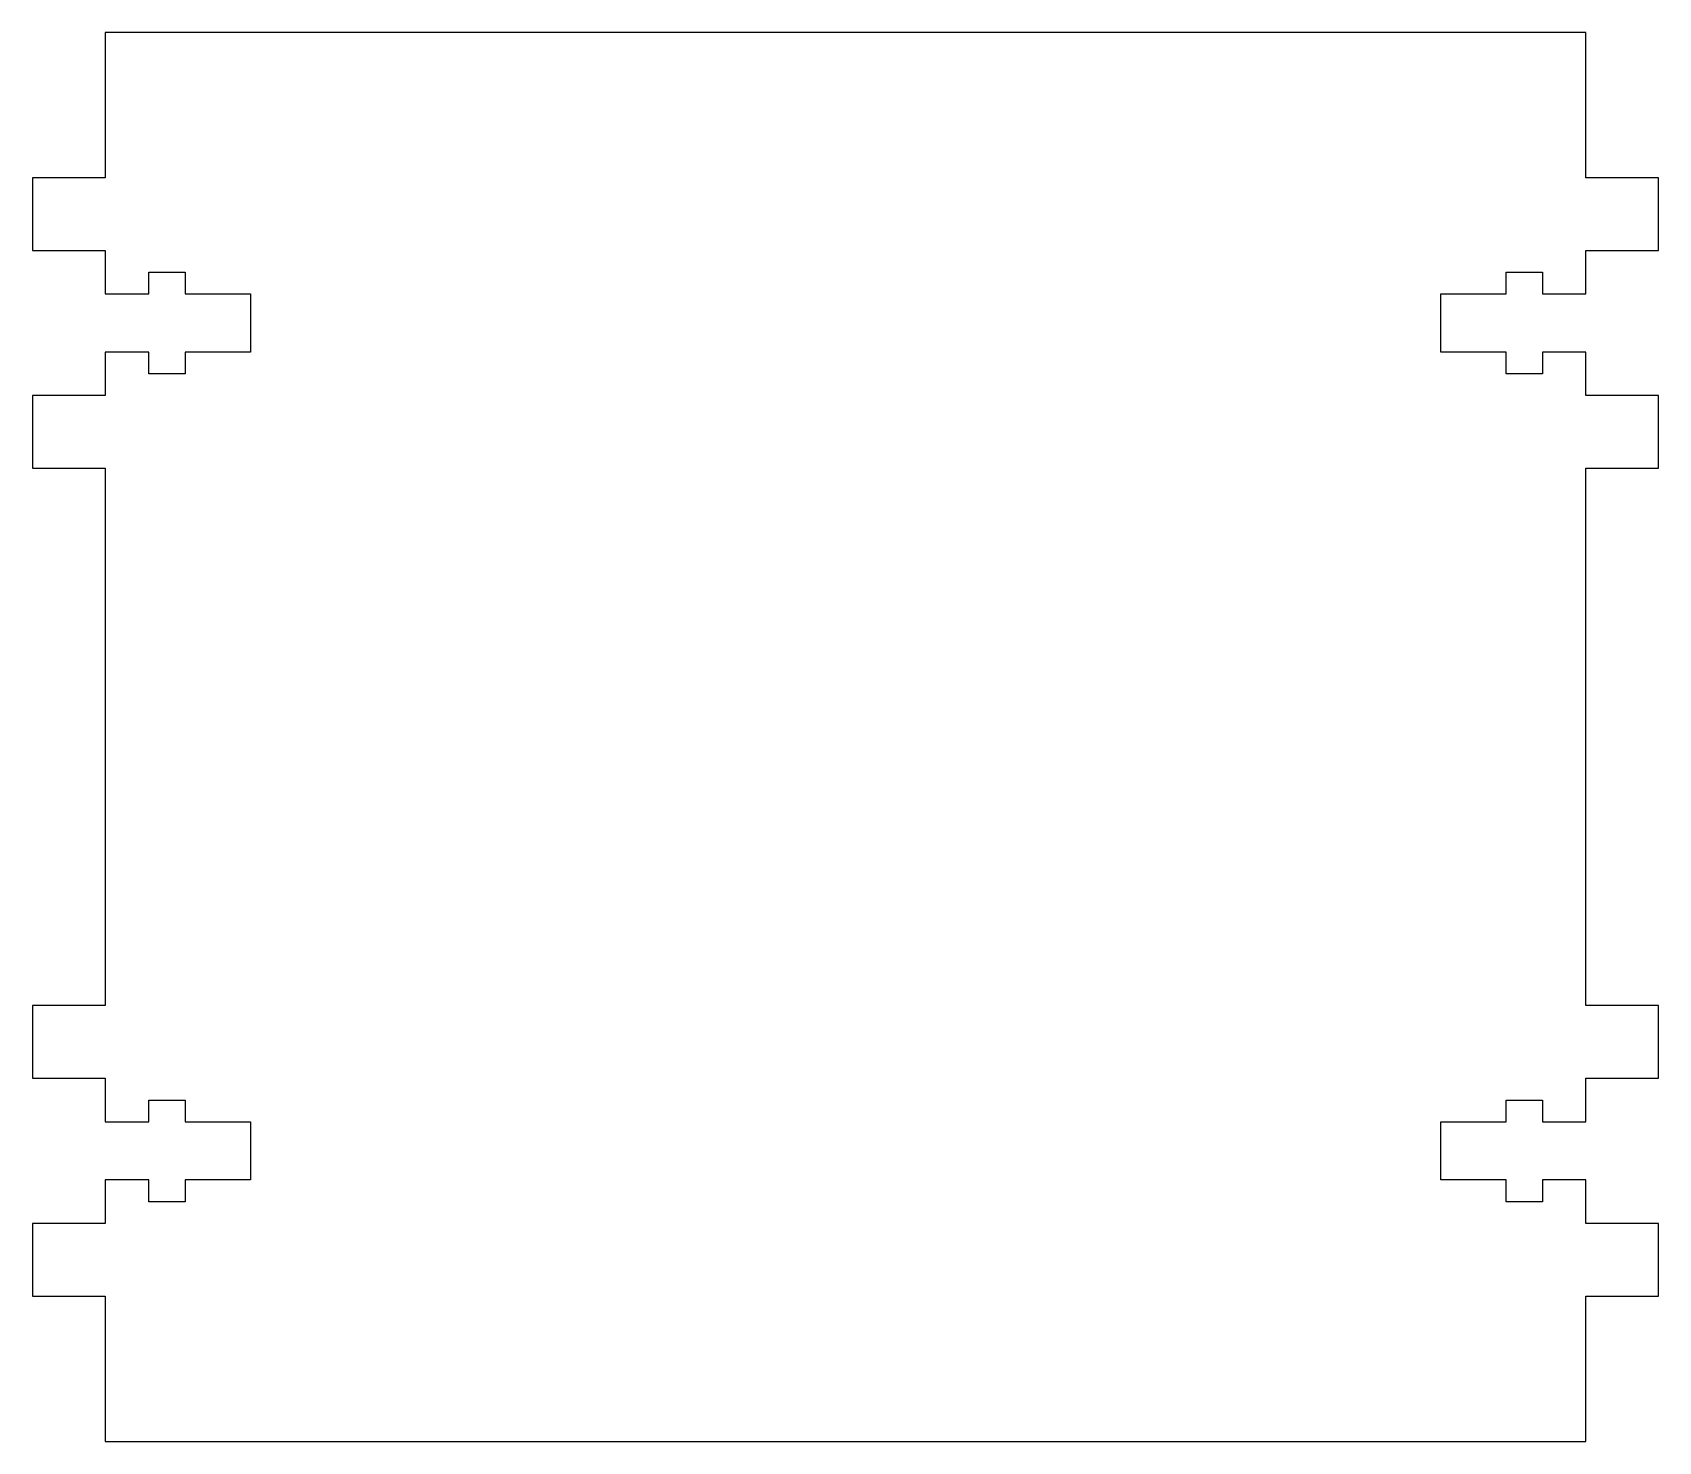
# Model space of a CAD drawing. Header units: millimetres. Extents: x 19 to 131, y -27 to 70.
import ezdxf

# ---------------------------------------------------------------- set-up
doc = ezdxf.new("R2010")
doc.units = ezdxf.units.MM

msp = doc.modelspace()

# ---------------------------------------------------------------- linework, layer by layer
at = {"color": 7, "linetype": 'Continuous', "lineweight": 25}
for p, q in [((23.57, 69.87), (23.57, 59.87)), ((125.57, 69.87), (23.57, 69.87)), ((125.57, 59.87), (125.57, 69.87)), ((23.57, 59.87), (18.57, 59.87)), ((18.57, 59.87), (18.57, 54.87)), ((130.57, 59.87), (125.57, 59.87)), ((130.57, 54.87), (130.57, 59.87)), ((18.57, 54.87), (23.57, 54.87)), ((23.57, 54.87), (23.57, 51.87)), ((125.57, 51.87), (125.57, 54.87)), ((125.57, 54.87), (130.57, 54.87)), ((26.57, 51.87), (26.57, 53.37)), ((26.57, 53.37), (29.07, 53.37)), ((29.07, 53.37), (29.07, 51.87)), ((120.07, 51.87), (120.07, 53.37)), ((120.07, 53.37), (122.57, 53.37)), ((122.57, 53.37), (122.57, 51.87)), ((23.57, 51.87), (26.57, 51.87)), ((29.07, 51.87), (33.57, 51.87)), ((33.57, 51.87), (33.57, 47.87)), ((115.57, 47.87), (115.57, 51.87)), ((115.57, 51.87), (120.07, 51.87)), ((122.57, 51.87), (125.57, 51.87)), ((26.57, 47.87), (23.57, 47.87)), ((23.57, 47.87), (23.57, 44.87)), ((26.57, 46.37), (26.57, 47.87)), ((33.57, 47.87), (29.07, 47.87)), ((29.07, 47.87), (29.07, 46.37)), ((120.07, 47.87), (115.57, 47.87)), ((120.07, 46.37), (120.07, 47.87)), ((125.57, 47.87), (122.57, 47.87)), ((122.57, 47.87), (122.57, 46.37)), ((125.57, 44.87), (125.57, 47.87)), ((29.07, 46.37), (26.57, 46.37)), ((122.57, 46.37), (120.07, 46.37)), ((23.57, 44.87), (18.57, 44.87)), ((18.57, 44.87), (18.57, 39.87)), ((130.57, 44.87), (125.57, 44.87)), ((130.57, 39.87), (130.57, 44.87)), ((18.57, 39.87), (23.57, 39.87)), ((23.57, 39.87), (23.57, 2.87)), ((125.57, 2.87), (125.57, 39.87)), ((125.57, 39.87), (130.57, 39.87)), ((23.57, 2.87), (18.57, 2.87)), ((18.57, 2.87), (18.57, -2.13)), ((130.57, 2.87), (125.57, 2.87)), ((130.57, -2.13), (130.57, 2.87)), ((18.57, -2.13), (23.57, -2.13)), ((23.57, -2.13), (23.57, -5.13)), ((125.57, -5.13), (125.57, -2.13)), ((125.57, -2.13), (130.57, -2.13)), ((26.57, -5.13), (26.57, -3.63)), ((26.57, -3.63), (29.07, -3.63)), ((29.07, -3.63), (29.07, -5.13)), ((120.07, -5.13), (120.07, -3.63)), ((120.07, -3.63), (122.57, -3.63)), ((122.57, -3.63), (122.57, -5.13)), ((23.57, -5.13), (26.57, -5.13)), ((29.07, -5.13), (33.57, -5.13)), ((33.57, -5.13), (33.57, -9.13)), ((115.57, -9.13), (115.57, -5.13)), ((115.57, -5.13), (120.07, -5.13)), ((122.57, -5.13), (125.57, -5.13)), ((26.57, -9.13), (23.57, -9.13)), ((23.57, -9.13), (23.57, -12.13)), ((26.57, -10.63), (26.57, -9.13)), ((33.57, -9.13), (29.07, -9.13)), ((29.07, -9.13), (29.07, -10.63)), ((120.07, -9.13), (115.57, -9.13)), ((120.07, -10.63), (120.07, -9.13)), ((125.57, -9.13), (122.57, -9.13)), ((122.57, -9.13), (122.57, -10.63)), ((125.57, -12.13), (125.57, -9.13)), ((29.07, -10.63), (26.57, -10.63)), ((122.57, -10.63), (120.07, -10.63)), ((23.57, -12.13), (18.57, -12.13)), ((18.57, -12.13), (18.57, -17.13)), ((130.57, -12.13), (125.57, -12.13)), ((130.57, -17.13), (130.57, -12.13)), ((18.57, -17.13), (23.57, -17.13)), ((23.57, -17.13), (23.57, -27.13)), ((125.57, -27.13), (125.57, -17.13)), ((125.57, -17.13), (130.57, -17.13)), ((23.57, -27.13), (125.57, -27.13))]:
    msp.add_line(p, q, dxfattribs=at)

doc.saveas('drawing.dxf')
